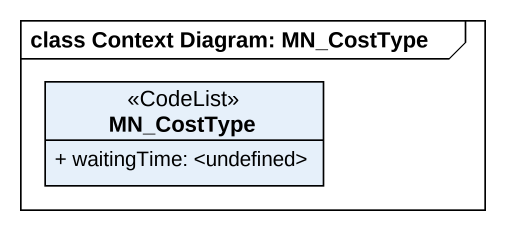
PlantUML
@startuml
mainframe class Context Diagram: MN_CostType
hide circle
hide empty members
skinparam classAttributeIconSize 0
class MN_CostType <<CodeList>> {
  + waitingTime: <undefined>
}
@enduml
